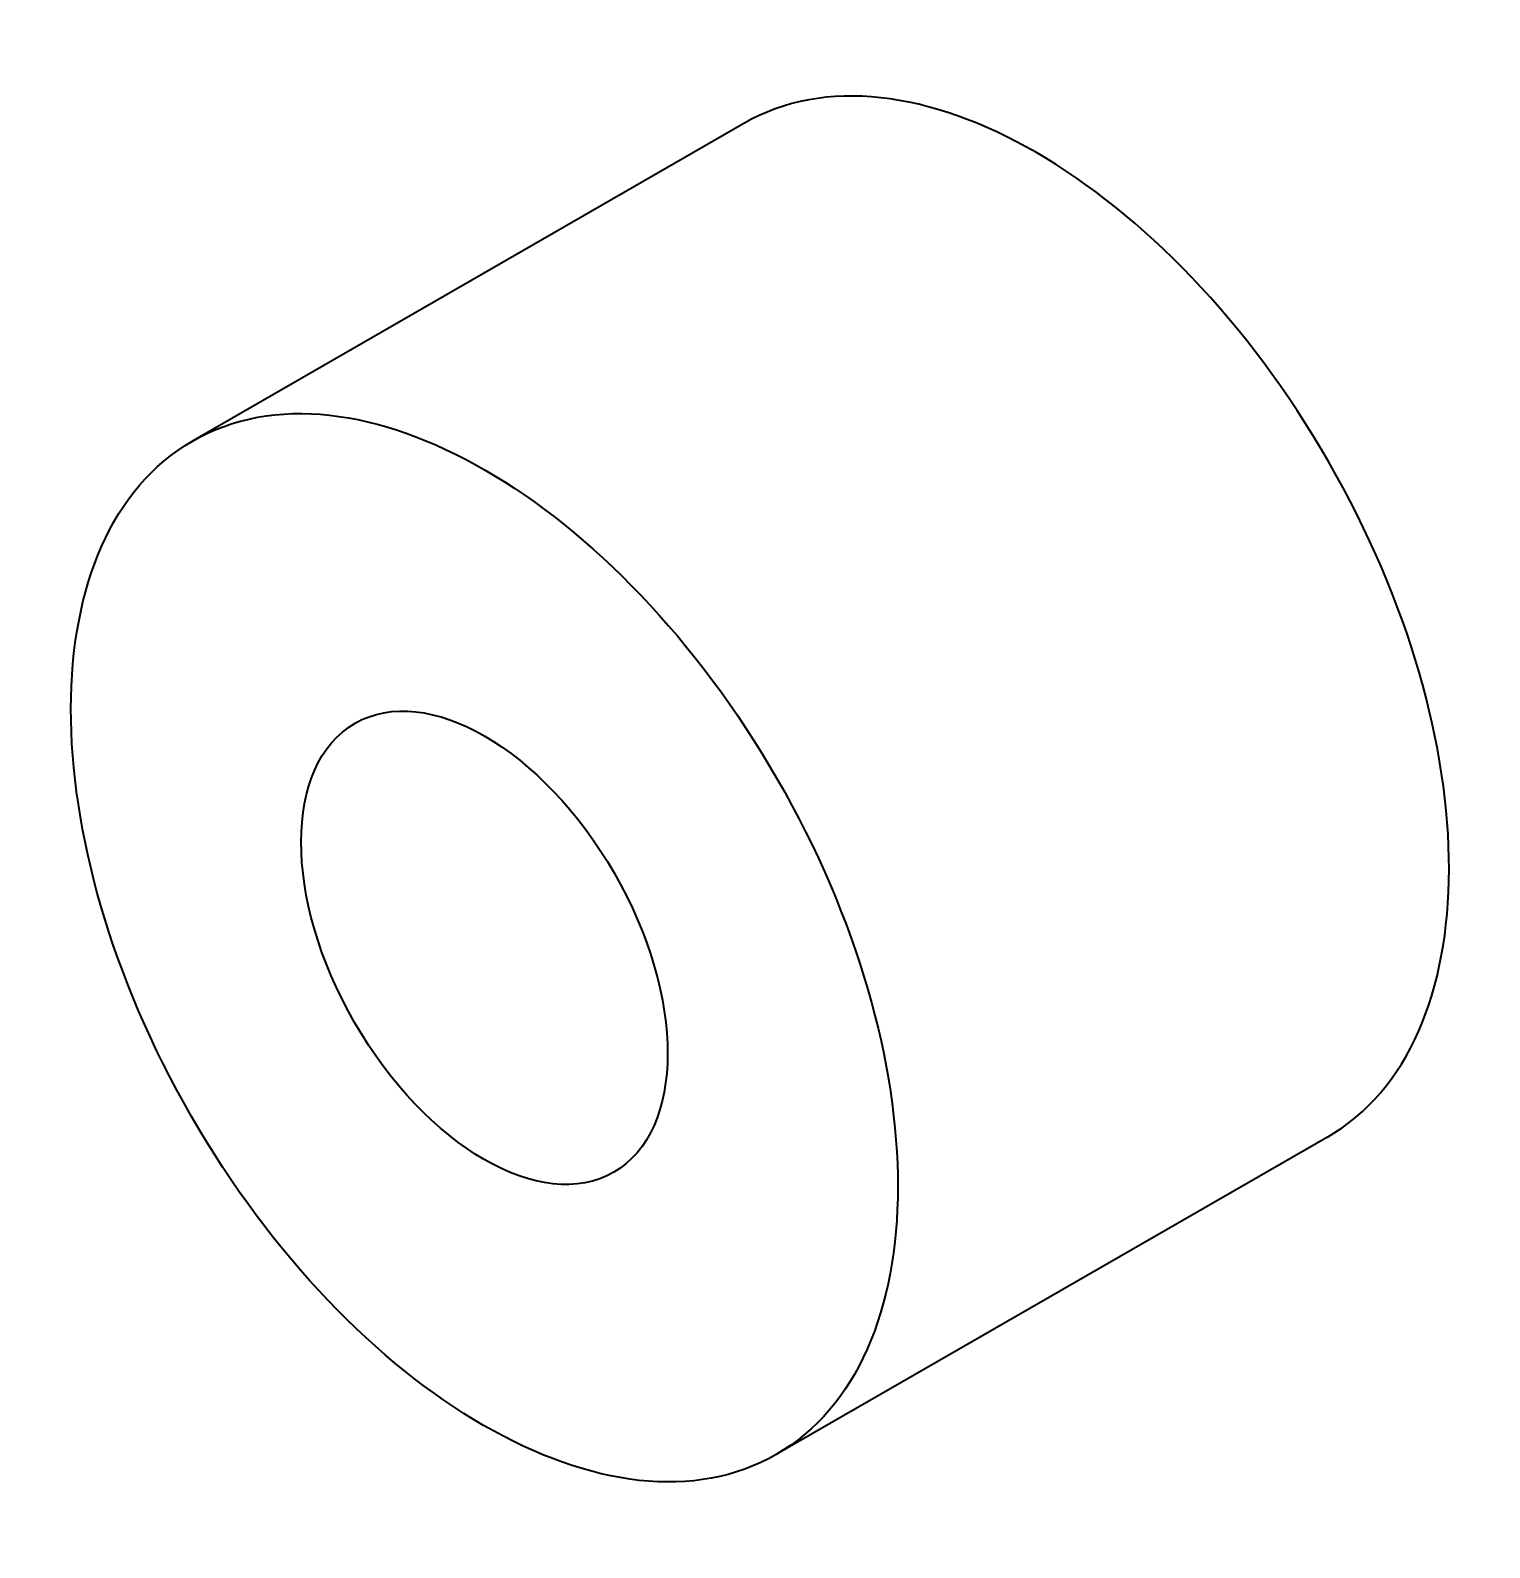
# Model space of a CAD drawing. Header units: millimetres. Extents: x 0 to 4205, y 0 to 2970.
# Drawn here: x 3827.55 to 3836.91, y 2251.16 to 2260.89 of the extents above; entities that cross this region are included whole.
import ezdxf

# ---------------------------------------------------------------- set-up
doc = ezdxf.new("R2010")
doc.units = ezdxf.units.MM
doc.header["$LTSCALE"] = 5
doc.layers.add('가시적인 것(ISO)', color=3, linetype='Continuous', lineweight=40)

msp = doc.modelspace()

# ---------------------------------------------------------------- linework, layer by layer
at = {"layer": '가시적인 것(ISO)'}
for p, q in [((3832.1296, 2260.2901), (3828.5941, 2258.2541)), ((3835.8723, 2253.7907), (3832.3368, 2251.7548))]:
    msp.add_line(p, q, dxfattribs=at)
msp.add_ellipse((3834.001, 2257.0404), major_axis=(-1.8714, 3.2497), ratio=0.578093, start_param=3.141593, end_param=6.283185, dxfattribs=at)
for major_axis in [(1.8714, -3.2497), (0.8293, -1.44)]:
    msp.add_ellipse((3830.4654, 2255.0044), major_axis=major_axis, ratio=0.578093, dxfattribs=at)

doc.saveas('drawing.dxf')
